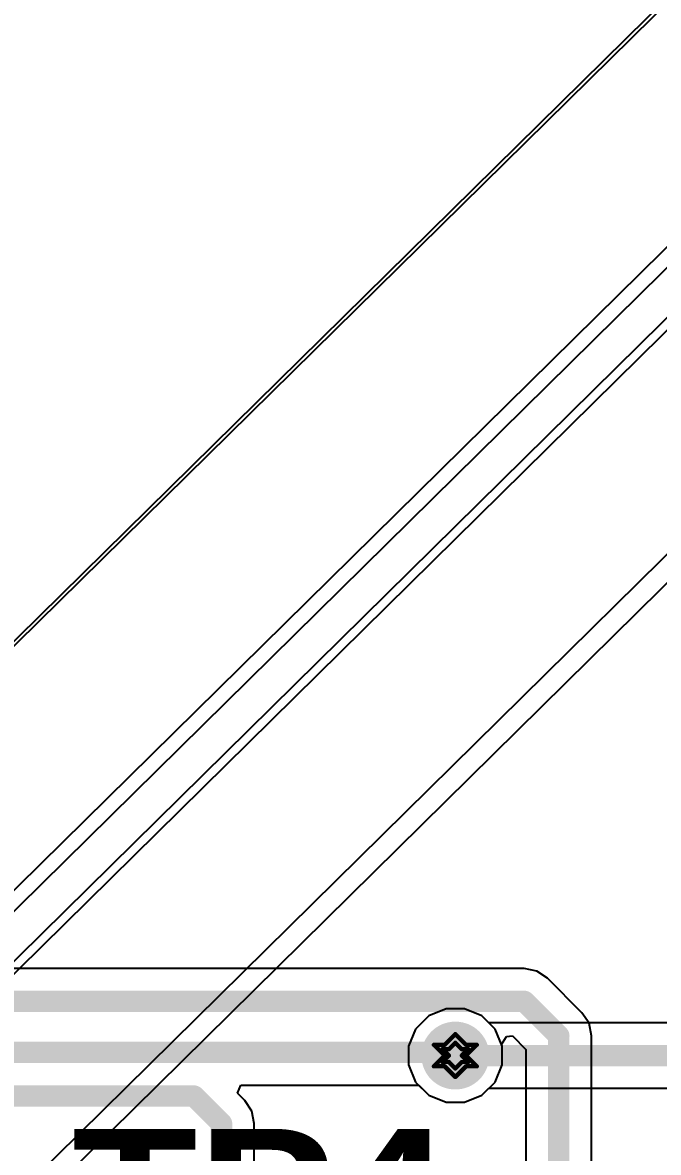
# Model space of a CAD drawing. Header units: inches. Extents: x -5 to 5328, y -4 to 5281.
# Drawn here: x 23.14 to 30.67, y 50.02 to 63.4 of the extents above; entities that cross this region are included whole.
import ezdxf

# ---------------------------------------------------------------- set-up
doc = ezdxf.new("R2010")
doc.units = ezdxf.units.IN
for name, color, linetype in [('Bottom Layer', 5, 'Continuous'), ('Bottom Solder', 6, 'Continuous'), ('Drill Drawing', 1, 'Continuous'), ('Layer 1', 16, 'Continuous'), ('Layer 2', 76, 'Continuous'), ('Top Layer', 1, 'Continuous'), ('Top Overlay', 2, 'Continuous'), ('Top Solder', 216, 'Continuous'), ('Via Holes', 16, 'Continuous')]:
    doc.layers.add(name, color=color, linetype=linetype)
doc.styles.add('Arial Black_Bold', font='', dxfattribs={"height": 0.2})
doc.styles.get('Arial Black_Bold').set_extended_font_data('Arial Black', bold=True)

# ---------------------------------------------------------------- blocks, each defined once
blk = doc.blocks.new('28_UFQFPN__4_4__7')
at = {"layer": 'Top Solder'}
for p in [(-1.739, 1.711), (-1.589, -1.289), (-1.289, -1.589), (-1.289, 2.211), (1.561, -1.589), (1.711, 2.211), (2.211, -1.289), (2.211, 1.711)]:
    blk.add_line(p, (5314.123, 5237.764), dxfattribs=at)

msp = doc.modelspace()

# ---------------------------------------------------------------- hatches: boundary and pattern name
at = {"layer": 'Bottom Layer'}
h = msp.add_hatch(color=5, dxfattribs=at)
edge = h.paths.add_edge_path()
edge.add_arc((28.264, 51.165), 0.3, 0, 360)
at = {"layer": 'Bottom Solder'}
h = msp.add_hatch(color=6, dxfattribs=at)
edge = h.paths.add_edge_path()
edge.add_arc((28.264, 51.165), 0.402, 0, 360)
at = {"layer": 'Layer 1'}
h = msp.add_hatch(color=16, dxfattribs=at)
edge = h.paths.add_edge_path()
edge.add_arc((28.264, 51.165), 0.3, 0, 360)
at = {"layer": 'Layer 2'}
h = msp.add_hatch(color=76, dxfattribs=at)
edge = h.paths.add_edge_path()
edge.add_arc((28.264, 51.165), 0.3, 0, 360)
at = {"layer": 'Top Layer'}
h = msp.add_hatch(color=1, dxfattribs=at)
edge = h.paths.add_edge_path()
edge.add_arc((28.264, 51.165), 0.3, 0, 360)
at = {"layer": 'Top Solder'}
h = msp.add_hatch(color=216, dxfattribs=at)
edge = h.paths.add_edge_path()
edge.add_arc((28.264, 51.165), 0.402, 0, 360)
at = {"layer": 'Via Holes'}
h = msp.add_hatch(color=7, dxfattribs=at)
edge = h.paths.add_edge_path()
edge.add_arc((28.264, 51.165), 0.15, 0, 360)

# ---------------------------------------------------------------- linework, layer by layer
at = {"layer": 'Bottom Layer'}
for p, q in [((28.154, 51.719), (27.95, 51.635)), ((28.374, 51.719), (28.154, 51.719)), ((28.578, 51.635), (28.374, 51.719)), ((27.95, 51.635), (27.794, 51.479)), ((28.659, 51.554), (28.578, 51.635)), ((37.451, 51.554), (28.659, 51.554)), ((27.794, 51.479), (27.71, 51.275)), ((27.71, 51.275), (27.71, 51.055)), ((27.71, 51.055), (27.794, 50.851)), ((27.794, 50.851), (27.95, 50.695)), ((28.578, 50.695), (28.659, 50.777)), ((28.659, 50.777), (37.612, 50.777)), ((27.95, 50.695), (28.154, 50.611)), ((28.154, 50.611), (28.374, 50.611)), ((28.374, 50.611), (28.578, 50.695))]:
    msp.add_line(p, q, dxfattribs=at)
msp.add_lwpolyline([(28.264, 51.165, 0.254, 0.254, 0), (37.612, 51.165, 0.254, 0.254, 0)], format="xyseb", dxfattribs=at)
msp.add_lwpolyline([(28.201, 51.165, 0.127, 0.127, 1), (28.328, 51.165, 0.127, 0.127, 1)], format="xyseb", close=True, dxfattribs=at)
at = {"layer": 'Drill Drawing'}
for points in [[(28.137, 51.292, 0.0508, 0.0508, 0), (28.264, 51.419, 0.0508, 0.0508, 0)], [(28.264, 51.419, 0.0508, 0.0508, 0), (28.391, 51.292, 0.0508, 0.0508, 0)], [(28.01, 51.292, 0.0508, 0.0508, 0), (28.137, 51.165, 0.0508, 0.0508, 0)], [(28.01, 51.292, 0.0508, 0.0508, 0), (28.137, 51.292, 0.0508, 0.0508, 0)], [(28.188, 51.241, 0.0508, 0.0508, 0), (28.264, 51.317, 0.0508, 0.0508, 0)], [(28.264, 51.317, 0.0508, 0.0508, 0), (28.34, 51.241, 0.0508, 0.0508, 0)], [(28.391, 51.292, 0.0508, 0.0508, 0), (28.518, 51.292, 0.0508, 0.0508, 0)], [(28.391, 51.165, 0.0508, 0.0508, 0), (28.518, 51.292, 0.0508, 0.0508, 0)], [(28.01, 51.038, 0.0508, 0.0508, 0), (28.137, 51.165, 0.0508, 0.0508, 0)], [(28.112, 51.241, 0.0508, 0.0508, 0), (28.188, 51.165, 0.0508, 0.0508, 0)], [(28.112, 51.241, 0.0508, 0.0508, 0), (28.188, 51.241, 0.0508, 0.0508, 0)], [(28.112, 51.089, 0.0508, 0.0508, 0), (28.188, 51.165, 0.0508, 0.0508, 0)], [(28.34, 51.241, 0.0508, 0.0508, 0), (28.416, 51.241, 0.0508, 0.0508, 0)], [(28.34, 51.165, 0.0508, 0.0508, 0), (28.416, 51.241, 0.0508, 0.0508, 0)], [(28.34, 51.165, 0.0508, 0.0508, 0), (28.416, 51.089, 0.0508, 0.0508, 0)], [(28.391, 51.165, 0.0508, 0.0508, 0), (28.518, 51.038, 0.0508, 0.0508, 0)], [(28.01, 51.038, 0.0508, 0.0508, 0), (28.137, 51.038, 0.0508, 0.0508, 0)], [(28.112, 51.089, 0.0508, 0.0508, 0), (28.188, 51.089, 0.0508, 0.0508, 0)], [(28.137, 51.038, 0.0508, 0.0508, 0), (28.264, 50.911, 0.0508, 0.0508, 0)], [(28.188, 51.089, 0.0508, 0.0508, 0), (28.264, 51.013, 0.0508, 0.0508, 0)], [(28.264, 51.013, 0.0508, 0.0508, 0), (28.34, 51.089, 0.0508, 0.0508, 0)], [(28.264, 50.911, 0.0508, 0.0508, 0), (28.391, 51.038, 0.0508, 0.0508, 0)], [(28.34, 51.089, 0.0508, 0.0508, 0), (28.416, 51.089, 0.0508, 0.0508, 0)], [(28.391, 51.038, 0.0508, 0.0508, 0), (28.518, 51.038, 0.0508, 0.0508, 0)]]:
    msp.add_lwpolyline(points, format="xyseb", dxfattribs=at)
for points in [[(28.251, 51.419, 0.0254, 0.0254, 1), (28.277, 51.419, 0.0254, 0.0254, 1)], [(28.251, 51.419, 0.0254, 0.0254, 1), (28.277, 51.419, 0.0254, 0.0254, 1)], [(27.997, 51.292, 0.0254, 0.0254, 1), (28.023, 51.292, 0.0254, 0.0254, 1)], [(27.997, 51.292, 0.0254, 0.0254, 1), (28.023, 51.292, 0.0254, 0.0254, 1)], [(28.124, 51.292, 0.0254, 0.0254, 1), (28.15, 51.292, 0.0254, 0.0254, 1)], [(28.124, 51.292, 0.0254, 0.0254, 1), (28.15, 51.292, 0.0254, 0.0254, 1)], [(28.251, 51.317, 0.0254, 0.0254, 1), (28.277, 51.317, 0.0254, 0.0254, 1)], [(28.251, 51.317, 0.0254, 0.0254, 1), (28.277, 51.317, 0.0254, 0.0254, 1)], [(28.378, 51.292, 0.0254, 0.0254, 1), (28.404, 51.292, 0.0254, 0.0254, 1)], [(28.378, 51.292, 0.0254, 0.0254, 1), (28.404, 51.292, 0.0254, 0.0254, 1)], [(28.505, 51.292, 0.0254, 0.0254, 1), (28.531, 51.292, 0.0254, 0.0254, 1)], [(28.505, 51.292, 0.0254, 0.0254, 1), (28.531, 51.292, 0.0254, 0.0254, 1)], [(28.099, 51.241, 0.0254, 0.0254, 1), (28.124, 51.241, 0.0254, 0.0254, 1)], [(28.099, 51.241, 0.0254, 0.0254, 1), (28.124, 51.241, 0.0254, 0.0254, 1)], [(28.124, 51.165, 0.0254, 0.0254, 1), (28.15, 51.165, 0.0254, 0.0254, 1)], [(28.124, 51.165, 0.0254, 0.0254, 1), (28.15, 51.165, 0.0254, 0.0254, 1)], [(28.175, 51.241, 0.0254, 0.0254, 1), (28.201, 51.241, 0.0254, 0.0254, 1)], [(28.175, 51.241, 0.0254, 0.0254, 1), (28.201, 51.241, 0.0254, 0.0254, 1)], [(28.175, 51.165, 0.0254, 0.0254, 1), (28.201, 51.165, 0.0254, 0.0254, 1)], [(28.175, 51.165, 0.0254, 0.0254, 1), (28.201, 51.165, 0.0254, 0.0254, 1)], [(28.328, 51.241, 0.0254, 0.0254, 1), (28.353, 51.241, 0.0254, 0.0254, 1)], [(28.328, 51.241, 0.0254, 0.0254, 1), (28.353, 51.241, 0.0254, 0.0254, 1)], [(28.328, 51.165, 0.0254, 0.0254, 1), (28.353, 51.165, 0.0254, 0.0254, 1)], [(28.328, 51.165, 0.0254, 0.0254, 1), (28.353, 51.165, 0.0254, 0.0254, 1)], [(28.378, 51.165, 0.0254, 0.0254, 1), (28.404, 51.165, 0.0254, 0.0254, 1)], [(28.378, 51.165, 0.0254, 0.0254, 1), (28.404, 51.165, 0.0254, 0.0254, 1)], [(28.404, 51.241, 0.0254, 0.0254, 1), (28.429, 51.241, 0.0254, 0.0254, 1)], [(28.404, 51.241, 0.0254, 0.0254, 1), (28.429, 51.241, 0.0254, 0.0254, 1)], [(27.997, 51.038, 0.0254, 0.0254, 1), (28.023, 51.038, 0.0254, 0.0254, 1)], [(27.997, 51.038, 0.0254, 0.0254, 1), (28.023, 51.038, 0.0254, 0.0254, 1)], [(28.099, 51.089, 0.0254, 0.0254, 1), (28.124, 51.089, 0.0254, 0.0254, 1)], [(28.099, 51.089, 0.0254, 0.0254, 1), (28.124, 51.089, 0.0254, 0.0254, 1)], [(28.124, 51.038, 0.0254, 0.0254, 1), (28.15, 51.038, 0.0254, 0.0254, 1)], [(28.124, 51.038, 0.0254, 0.0254, 1), (28.15, 51.038, 0.0254, 0.0254, 1)], [(28.175, 51.089, 0.0254, 0.0254, 1), (28.201, 51.089, 0.0254, 0.0254, 1)], [(28.175, 51.089, 0.0254, 0.0254, 1), (28.201, 51.089, 0.0254, 0.0254, 1)], [(28.251, 51.013, 0.0254, 0.0254, 1), (28.277, 51.013, 0.0254, 0.0254, 1)], [(28.251, 51.013, 0.0254, 0.0254, 1), (28.277, 51.013, 0.0254, 0.0254, 1)], [(28.328, 51.089, 0.0254, 0.0254, 1), (28.353, 51.089, 0.0254, 0.0254, 1)], [(28.328, 51.089, 0.0254, 0.0254, 1), (28.353, 51.089, 0.0254, 0.0254, 1)], [(28.378, 51.038, 0.0254, 0.0254, 1), (28.404, 51.038, 0.0254, 0.0254, 1)], [(28.378, 51.038, 0.0254, 0.0254, 1), (28.404, 51.038, 0.0254, 0.0254, 1)], [(28.404, 51.089, 0.0254, 0.0254, 1), (28.429, 51.089, 0.0254, 0.0254, 1)], [(28.404, 51.089, 0.0254, 0.0254, 1), (28.429, 51.089, 0.0254, 0.0254, 1)], [(28.505, 51.038, 0.0254, 0.0254, 1), (28.531, 51.038, 0.0254, 0.0254, 1)], [(28.505, 51.038, 0.0254, 0.0254, 1), (28.531, 51.038, 0.0254, 0.0254, 1)], [(28.251, 50.911, 0.0254, 0.0254, 1), (28.277, 50.911, 0.0254, 0.0254, 1)], [(28.251, 50.911, 0.0254, 0.0254, 1), (28.277, 50.911, 0.0254, 0.0254, 1)]]:
    msp.add_lwpolyline(points, format="xyseb", close=True, dxfattribs=at)
at = {"layer": 'Layer 1'}
for p, q in [((28.154, 51.719), (27.95, 51.635)), ((28.374, 51.719), (28.154, 51.719)), ((28.578, 51.635), (28.374, 51.719)), ((27.95, 51.635), (27.794, 51.479)), ((28.734, 51.479), (28.578, 51.635)), ((27.794, 51.479), (27.71, 51.275)), ((28.818, 51.275), (28.734, 51.479)), ((27.71, 51.275), (27.71, 51.055)), ((28.818, 51.055), (28.818, 51.275)), ((27.71, 51.055), (27.794, 50.851)), ((28.734, 50.851), (28.818, 51.055)), ((27.794, 50.851), (27.95, 50.695)), ((28.578, 50.695), (28.734, 50.851)), ((27.95, 50.695), (28.154, 50.611)), ((28.154, 50.611), (28.374, 50.611)), ((28.374, 50.611), (28.578, 50.695))]:
    msp.add_line(p, q, dxfattribs=at)
at = {"layer": 'Layer 2'}
for p, q in [((28.154, 51.719), (27.95, 51.635)), ((28.374, 51.719), (28.154, 51.719)), ((28.578, 51.635), (28.374, 51.719)), ((27.95, 51.635), (27.794, 51.479)), ((28.734, 51.479), (28.578, 51.635)), ((27.794, 51.479), (27.71, 51.275)), ((28.818, 51.275), (28.734, 51.479)), ((27.71, 51.275), (27.71, 51.055)), ((28.818, 51.055), (28.818, 51.275)), ((27.71, 51.055), (27.794, 50.851)), ((28.734, 50.851), (28.818, 51.055)), ((27.794, 50.851), (27.95, 50.695)), ((28.578, 50.695), (28.734, 50.851)), ((27.95, 50.695), (28.154, 50.611)), ((28.154, 50.611), (28.374, 50.611)), ((28.374, 50.611), (28.578, 50.695))]:
    msp.add_line(p, q, dxfattribs=at)
at = {"layer": 'Top Layer'}
for p, q in [((29.08, 52.196), (20.606, 52.196)), ((29.229, 52.166), (29.08, 52.196)), ((29.355, 52.082), (29.229, 52.166)), ((29.764, 51.673), (29.355, 52.082)), ((29.848, 51.547), (29.764, 51.673)), ((29.878, 51.398), (29.848, 51.547)), ((28.809, 51.297), (28.869, 51.392)), ((28.818, 51.275), (28.809, 51.297)), ((28.818, 51.055), (28.818, 51.275)), ((28.869, 51.392), (28.941, 51.397)), ((28.941, 51.397), (29.101, 51.237)), ((29.878, 48.414), (29.878, 51.398)), ((29.101, 51.237), (29.101, 48.414)), ((28.734, 50.851), (28.818, 51.055)), ((25.683, 50.72), (25.722, 50.814)), ((25.722, 50.814), (27.832, 50.814)), ((27.832, 50.814), (27.95, 50.695)), ((28.578, 50.695), (28.734, 50.851)), ((25.769, 50.634), (25.683, 50.72)), ((25.853, 50.508), (25.769, 50.634)), ((27.95, 50.695), (28.154, 50.611)), ((28.154, 50.611), (28.374, 50.611)), ((28.374, 50.611), (28.578, 50.695)), ((25.883, 50.36), (25.853, 50.508)), ((25.883, 37.151), (25.883, 50.36))]:
    msp.add_line(p, q, dxfattribs=at)
for points in [[(13.754, 51.807, 0.254, 0.254, 0), (29.08, 51.807, 0.254, 0.254, 0)], [(29.08, 51.807, 0.254, 0.254, 0), (29.489, 51.398, 0.254, 0.254, 0)], [(29.489, 47.87, 0.254, 0.254, 0), (29.489, 51.398, 0.254, 0.254, 0)], [(14.868, 51.202, 0.254, 0.254, 0), (28.227, 51.202, 0.254, 0.254, 0)], [(28.227, 51.202, 0.254, 0.254, 0), (28.264, 51.165, 0.254, 0.254, 0)], [(15.856, 50.685, 0.254, 0.254, 0), (25.169, 50.685, 0.254, 0.254, 0)], [(25.169, 50.685, 0.254, 0.254, 0), (25.494, 50.36, 0.254, 0.254, 0)], [(25.494, 35.678, 0.254, 0.254, 0), (25.494, 50.36, 0.254, 0.254, 0)]]:
    msp.add_lwpolyline(points, format="xyseb", dxfattribs=at)
for points in [[(29.017, 51.807, 0.127, 0.127, 1), (29.144, 51.807, 0.127, 0.127, 1)], [(29.017, 51.807, 0.127, 0.127, 1), (29.144, 51.807, 0.127, 0.127, 1)], [(29.426, 51.398, 0.127, 0.127, 1), (29.553, 51.398, 0.127, 0.127, 1)], [(29.426, 51.398, 0.127, 0.127, 1), (29.553, 51.398, 0.127, 0.127, 1)], [(28.163, 51.202, 0.127, 0.127, 1), (28.29, 51.202, 0.127, 0.127, 1)], [(28.163, 51.202, 0.127, 0.127, 1), (28.29, 51.202, 0.127, 0.127, 1)], [(28.201, 51.165, 0.127, 0.127, 1), (28.328, 51.165, 0.127, 0.127, 1)], [(25.105, 50.685, 0.127, 0.127, 1), (25.232, 50.685, 0.127, 0.127, 1)], [(25.105, 50.685, 0.127, 0.127, 1), (25.232, 50.685, 0.127, 0.127, 1)], [(25.431, 50.36, 0.127, 0.127, 1), (25.558, 50.36, 0.127, 0.127, 1)], [(25.431, 50.36, 0.127, 0.127, 1), (25.558, 50.36, 0.127, 0.127, 1)]]:
    msp.add_lwpolyline(points, format="xyseb", close=True, dxfattribs=at)

# ---------------------------------------------------------------- block references
msp.add_blockref('28_UFQFPN__4_4__7', (13.412, 43.115))

# ---------------------------------------------------------------- texts
at = {"layer": 'Top Overlay', "style": 'Arial Black_Bold'}
msp.add_text('TP4', height=1.524, dxfattribs=at).set_placement((23.724, 48.772))

doc.saveas('drawing.dxf')
